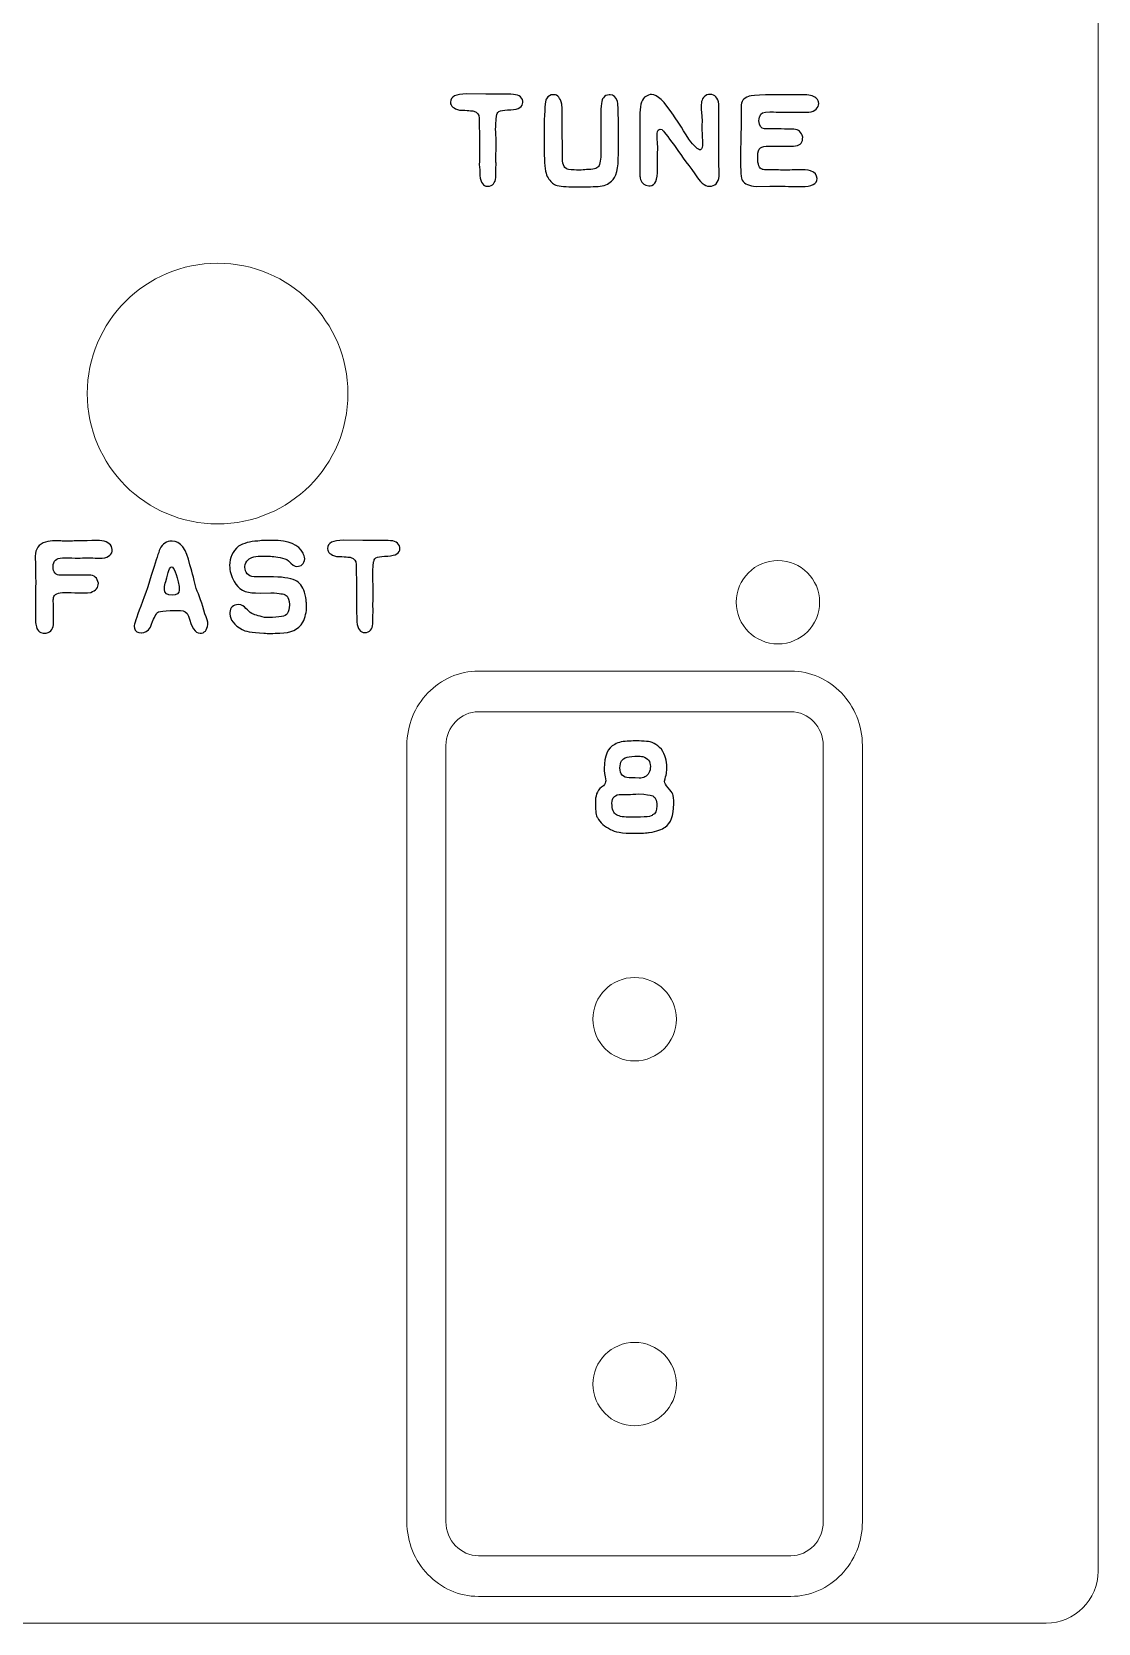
# Model space of a CAD drawing. Header units: centimetres. Extents: x -13.1 to 12.9, y -13 to 13.
# Drawn here: x 8.86 to 12.95, y -13.02 to -6.92 of the extents above; entities that cross this region are included whole.
import ezdxf

# ---------------------------------------------------------------- set-up
doc = ezdxf.new("R2010")
doc.units = ezdxf.units.CM
doc.header["$MEASUREMENT"] = 0
doc.layers.add('Layer 1', color=7, linetype='Continuous')

msp = doc.modelspace()

# ---------------------------------------------------------------- linework, layer by layer
at = {"layer": 'Layer 1', "color": 250, "lineweight": 9}
msp.add_open_spline([(-12.85, 12.98), (-12.85, 12.98), (12.75, 12.98), (12.75, 12.98), (12.75, 12.98), (12.86, 12.98), (12.95, 12.88999), (12.95, 12.78), (12.95, 12.78), (12.95, 12.78), (12.95, -12.82), (12.95, -12.82), (12.95, -12.82), (12.95, -12.93001), (12.86, -13.02), (12.75, -13.02), (12.75, -13.02), (12.75, -13.02), (-12.85, -13.02), (-12.85, -13.02), (-12.85, -13.02), (-12.96, -13.02), (-13.05, -12.93001), (-13.05, -12.82), (-13.05, -12.82), (-13.05, -12.82), (-13.05, 12.78), (-13.05, 12.78), (-13.05, 12.78), (-13.05, 12.88999), (-12.96, 12.98), (-12.85, 12.98)], degree=3, knots=[0, 0, 0, 0, 0.1111111, 0.1111111, 0.1111111, 0.1111111, 0.2222222, 0.2222222, 0.2222222, 0.2222222, 0.3333333, 0.3333333, 0.3333333, 0.3333333, 0.4444444, 0.4444444, 0.4444444, 0.4444444, 0.5555556, 0.5555556, 0.5555556, 0.5555556, 0.6666667, 0.6666667, 0.6666667, 0.6666667, 0.7777778, 0.7777778, 0.7777778, 0.7777778, 1, 1, 1, 1], dxfattribs=at)
at = {"layer": 'Layer 1', "color": 177}
for points, knots in [([(10.52677, -7.15354), (10.52677, -7.15354), (10.60062, -7.15411), (10.60062, -7.15411), (10.60062, -7.15411), (10.63928, -7.15448), (10.66092, -7.15467), (10.66571, -7.15467), (10.66571, -7.15467), (10.66571, -7.15467), (10.69713, -7.15467), (10.69713, -7.15467), (10.69713, -7.15467), (10.72376, -7.15467), (10.7389, -7.16342), (10.74257, -7.18082), (10.74257, -7.18082), (10.74257, -7.18082), (10.74257, -7.18581), (10.74257, -7.18581), (10.74257, -7.18581), (10.74257, -7.20274), (10.72705, -7.21215), (10.69601, -7.21422), (10.69601, -7.21422), (10.66092, -7.21422), (10.64342, -7.22033), (10.64342, -7.23266), (10.64342, -7.23266), (10.64097, -7.23266), (10.63928, -7.25204), (10.63815, -7.29079), (10.63815, -7.29079), (10.6389, -7.2971), (10.63956, -7.31497), (10.64032, -7.3446), (10.64032, -7.3446), (10.63956, -7.37179), (10.63928, -7.39277), (10.63928, -7.40763), (10.63928, -7.40763), (10.63928, -7.41186), (10.63956, -7.41694), (10.64032, -7.42287), (10.64032, -7.42287), (10.63956, -7.42851), (10.63928, -7.43604), (10.63928, -7.44545), (10.63928, -7.44545), (10.63928, -7.44545), (10.63928, -7.46661), (10.63928, -7.46661), (10.63928, -7.46661), (10.63928, -7.48853), (10.63119, -7.50208), (10.61501, -7.50744), (10.61501, -7.50744), (10.61501, -7.50744), (10.60701, -7.50744), (10.60701, -7.50744), (10.60701, -7.50744), (10.59046, -7.50744), (10.58067, -7.4938), (10.57748, -7.46661), (10.57748, -7.46661), (10.57748, -7.45175), (10.57682, -7.43783), (10.57559, -7.42475), (10.57559, -7.42475), (10.57616, -7.40744), (10.57644, -7.39258), (10.57644, -7.38007), (10.57644, -7.38007), (10.57644, -7.38007), (10.57644, -7.34761), (10.57644, -7.34761), (10.57644, -7.34761), (10.57644, -7.33454), (10.57578, -7.30067), (10.57447, -7.24592), (10.57447, -7.24592), (10.57447, -7.23266), (10.56769, -7.22372), (10.55405, -7.21911), (10.55405, -7.21911), (10.54803, -7.21808), (10.52988, -7.21676), (10.49949, -7.21535), (10.49949, -7.21535), (10.47654, -7.20923), (10.46506, -7.19973), (10.46506, -7.18694), (10.46506, -7.18694), (10.46506, -7.18694), (10.46506, -7.18468), (10.46506, -7.18468), (10.46506, -7.18468), (10.46506, -7.16398), (10.48566, -7.15354), (10.52677, -7.15354)], [0, 0, 0, 0, 0.0384615, 0.0384615, 0.0384615, 0.0384615, 0.0769231, 0.0769231, 0.0769231, 0.0769231, 0.1153846, 0.1153846, 0.1153846, 0.1153846, 0.1538462, 0.1538462, 0.1538462, 0.1538462, 0.1923077, 0.1923077, 0.1923077, 0.1923077, 0.2307692, 0.2307692, 0.2307692, 0.2307692, 0.2692308, 0.2692308, 0.2692308, 0.2692308, 0.3076923, 0.3076923, 0.3076923, 0.3076923, 0.3461538, 0.3461538, 0.3461538, 0.3461538, 0.3846154, 0.3846154, 0.3846154, 0.3846154, 0.4230769, 0.4230769, 0.4230769, 0.4230769, 0.4615385, 0.4615385, 0.4615385, 0.4615385, 0.5, 0.5, 0.5, 0.5, 0.5384615, 0.5384615, 0.5384615, 0.5384615, 0.5769231, 0.5769231, 0.5769231, 0.5769231, 0.6153846, 0.6153846, 0.6153846, 0.6153846, 0.6538462, 0.6538462, 0.6538462, 0.6538462, 0.6923077, 0.6923077, 0.6923077, 0.6923077, 0.7307692, 0.7307692, 0.7307692, 0.7307692, 0.7692308, 0.7692308, 0.7692308, 0.7692308, 0.8076923, 0.8076923, 0.8076923, 0.8076923, 0.8461538, 0.8461538, 0.8461538, 0.8461538, 0.8846154, 0.8846154, 0.8846154, 0.8846154, 0.9230769, 0.9230769, 0.9230769, 0.9230769, 1, 1, 1, 1]), ([(10.86026, -7.15636), (10.86026, -7.15636), (10.86327, -7.15636), (10.86327, -7.15636), (10.86327, -7.15636), (10.87615, -7.15636), (10.88566, -7.16831), (10.89196, -7.19239), (10.89196, -7.19239), (10.89262, -7.19587), (10.89299, -7.19983), (10.89299, -7.20425), (10.89299, -7.20425), (10.89299, -7.20425), (10.89384, -7.2272), (10.89384, -7.2272), (10.89384, -7.2272), (10.89384, -7.2272), (10.89299, -7.25664), (10.89299, -7.25664), (10.89299, -7.25664), (10.89299, -7.25664), (10.89412, -7.40104), (10.89412, -7.40104), (10.89412, -7.40104), (10.89544, -7.42786), (10.90334, -7.44187), (10.91783, -7.44291), (10.91783, -7.44291), (10.9325, -7.4446), (10.94614, -7.44545), (10.95865, -7.44545), (10.95865, -7.44545), (10.96891, -7.44545), (10.9785, -7.44488), (10.98725, -7.44375), (10.98725, -7.44375), (11.01209, -7.44375), (11.02742, -7.4398), (11.03316, -7.43181), (11.03316, -7.43181), (11.03899, -7.42381), (11.04181, -7.405), (11.04181, -7.37546), (11.04181, -7.37546), (11.04181, -7.36624), (11.04163, -7.35598), (11.04134, -7.3446), (11.04134, -7.3446), (11.042, -7.32456), (11.04238, -7.29211), (11.04238, -7.24724), (11.04238, -7.24724), (11.04238, -7.24432), (11.042, -7.23698), (11.04134, -7.22523), (11.04134, -7.22523), (11.04332, -7.18722), (11.04699, -7.16822), (11.05235, -7.16822), (11.05235, -7.16822), (11.05724, -7.16079), (11.06458, -7.15712), (11.07408, -7.15712), (11.07408, -7.15712), (11.07408, -7.15712), (11.07822, -7.15712), (11.07822, -7.15712), (11.07822, -7.15712), (11.09054, -7.15712), (11.09967, -7.16558), (11.1055, -7.18252), (11.1055, -7.18252), (11.10682, -7.18873), (11.10748, -7.19268), (11.10748, -7.19437), (11.10748, -7.19437), (11.10832, -7.21525), (11.10879, -7.22795), (11.10879, -7.23237), (11.10879, -7.23237), (11.10917, -7.25815), (11.10936, -7.27283), (11.10936, -7.27649), (11.10936, -7.27649), (11.10936, -7.27885), (11.10955, -7.29766), (11.10992, -7.33275), (11.10992, -7.33275), (11.10955, -7.35326), (11.10936, -7.37), (11.10936, -7.38289), (11.10936, -7.38289), (11.10936, -7.43961), (11.10061, -7.47451), (11.08321, -7.48759), (11.08321, -7.48759), (11.07051, -7.50048), (11.0532, -7.50735), (11.03137, -7.50838), (11.03137, -7.50838), (11.00955, -7.50942), (10.97634, -7.50989), (10.93184, -7.50989), (10.93184, -7.50989), (10.89751, -7.5097), (10.87502, -7.50669), (10.86449, -7.50085), (10.86449, -7.50085), (10.85395, -7.49493), (10.84464, -7.48477), (10.83655, -7.47019), (10.83655, -7.47019), (10.82884, -7.45664), (10.82498, -7.42936), (10.82498, -7.38835), (10.82498, -7.38835), (10.82498, -7.38835), (10.82498, -7.37988), (10.82498, -7.37988), (10.82498, -7.37988), (10.82423, -7.37988), (10.82385, -7.37179), (10.82385, -7.35561), (10.82385, -7.35561), (10.82385, -7.35561), (10.82385, -7.3446), (10.82385, -7.3446), (10.82385, -7.3446), (10.82385, -7.33924), (10.82394, -7.32551), (10.82413, -7.30349), (10.82413, -7.30349), (10.82413, -7.30349), (10.82498, -7.25335), (10.82498, -7.25335), (10.82498, -7.25335), (10.82695, -7.19917), (10.82968, -7.17207), (10.83297, -7.17207), (10.83297, -7.17207), (10.839, -7.16154), (10.84812, -7.15636), (10.86026, -7.15636)], [0, 0, 0, 0, 0.027027, 0.027027, 0.027027, 0.027027, 0.0540541, 0.0540541, 0.0540541, 0.0540541, 0.0810811, 0.0810811, 0.0810811, 0.0810811, 0.1081081, 0.1081081, 0.1081081, 0.1081081, 0.1351351, 0.1351351, 0.1351351, 0.1351351, 0.1621622, 0.1621622, 0.1621622, 0.1621622, 0.1891892, 0.1891892, 0.1891892, 0.1891892, 0.2162162, 0.2162162, 0.2162162, 0.2162162, 0.2432432, 0.2432432, 0.2432432, 0.2432432, 0.2702703, 0.2702703, 0.2702703, 0.2702703, 0.2972973, 0.2972973, 0.2972973, 0.2972973, 0.3243243, 0.3243243, 0.3243243, 0.3243243, 0.3513514, 0.3513514, 0.3513514, 0.3513514, 0.3783784, 0.3783784, 0.3783784, 0.3783784, 0.4054054, 0.4054054, 0.4054054, 0.4054054, 0.4324324, 0.4324324, 0.4324324, 0.4324324, 0.4594595, 0.4594595, 0.4594595, 0.4594595, 0.4864865, 0.4864865, 0.4864865, 0.4864865, 0.5135135, 0.5135135, 0.5135135, 0.5135135, 0.5405405, 0.5405405, 0.5405405, 0.5405405, 0.5675676, 0.5675676, 0.5675676, 0.5675676, 0.5945946, 0.5945946, 0.5945946, 0.5945946, 0.6216216, 0.6216216, 0.6216216, 0.6216216, 0.6486486, 0.6486486, 0.6486486, 0.6486486, 0.6756757, 0.6756757, 0.6756757, 0.6756757, 0.7027027, 0.7027027, 0.7027027, 0.7027027, 0.7297297, 0.7297297, 0.7297297, 0.7297297, 0.7567568, 0.7567568, 0.7567568, 0.7567568, 0.7837838, 0.7837838, 0.7837838, 0.7837838, 0.8108108, 0.8108108, 0.8108108, 0.8108108, 0.8378378, 0.8378378, 0.8378378, 0.8378378, 0.8648649, 0.8648649, 0.8648649, 0.8648649, 0.8918919, 0.8918919, 0.8918919, 0.8918919, 0.9189189, 0.9189189, 0.9189189, 0.9189189, 0.9459459, 0.9459459, 0.9459459, 0.9459459, 1, 1, 1, 1]), ([(11.23664, -7.15552), (11.25799, -7.15552), (11.28584, -7.18205), (11.32017, -7.2351), (11.32017, -7.2351), (11.33137, -7.24987), (11.35093, -7.28045), (11.37887, -7.32692), (11.37887, -7.32692), (11.40107, -7.35448), (11.41603, -7.36831), (11.42356, -7.36831), (11.42356, -7.36831), (11.42356, -7.36831), (11.42459, -7.36831), (11.42459, -7.36831), (11.42459, -7.36831), (11.42939, -7.36332), (11.43184, -7.35523), (11.43184, -7.34404), (11.43184, -7.34404), (11.43184, -7.33519), (11.43099, -7.31431), (11.4293, -7.28148), (11.4293, -7.28148), (11.42986, -7.27094), (11.43014, -7.26323), (11.43014, -7.25834), (11.43014, -7.25834), (11.42817, -7.23002), (11.42713, -7.21281), (11.42713, -7.20679), (11.42713, -7.20679), (11.42713, -7.20679), (11.42713, -7.19465), (11.42713, -7.19465), (11.42713, -7.19465), (11.42713, -7.17697), (11.43419, -7.16455), (11.4483, -7.1574), (11.4483, -7.1574), (11.4531, -7.15618), (11.45714, -7.15552), (11.46043, -7.15552), (11.46043, -7.15552), (11.48009, -7.15552), (11.49138, -7.16794), (11.49439, -7.19268), (11.49439, -7.19268), (11.49439, -7.19268), (11.49439, -7.2241), (11.49439, -7.2241), (11.49439, -7.2241), (11.49439, -7.24235), (11.49458, -7.26389), (11.49496, -7.28891), (11.49496, -7.28891), (11.49458, -7.30857), (11.49439, -7.32692), (11.49439, -7.34404), (11.49439, -7.34404), (11.49439, -7.34404), (11.49439, -7.39333), (11.49439, -7.39333), (11.49439, -7.39333), (11.49439, -7.4049), (11.49505, -7.43021), (11.49627, -7.46915), (11.49627, -7.46915), (11.49242, -7.49465), (11.47981, -7.50744), (11.45855, -7.50744), (11.45855, -7.50744), (11.44021, -7.50744), (11.42158, -7.49164), (11.40286, -7.46003), (11.40286, -7.46003), (11.36947, -7.41572), (11.34322, -7.3795), (11.32431, -7.35119), (11.32431, -7.35119), (11.29675, -7.31403), (11.28094, -7.2938), (11.2769, -7.29051), (11.2769, -7.29051), (11.2769, -7.29051), (11.26975, -7.28863), (11.26975, -7.28863), (11.26975, -7.28863), (11.26335, -7.28863), (11.25931, -7.29427), (11.25761, -7.30566), (11.25761, -7.30566), (11.25761, -7.30566), (11.25761, -7.30763), (11.25761, -7.30763), (11.25761, -7.30763), (11.25761, -7.31666), (11.25865, -7.33623), (11.26062, -7.36633), (11.26062, -7.36633), (11.2594, -7.3843), (11.25874, -7.39568), (11.25874, -7.40048), (11.25874, -7.40048), (11.2595, -7.42127), (11.25978, -7.43472), (11.25978, -7.44074), (11.25978, -7.44074), (11.25978, -7.48392), (11.25009, -7.50546), (11.23062, -7.50546), (11.23062, -7.50546), (11.23062, -7.50546), (11.22535, -7.50546), (11.22535, -7.50546), (11.22535, -7.50546), (11.21048, -7.50546), (11.19995, -7.49747), (11.19365, -7.48129), (11.19365, -7.48129), (11.19242, -7.47593), (11.19176, -7.47019), (11.19176, -7.46417), (11.19176, -7.46417), (11.19176, -7.46417), (11.19176, -7.46304), (11.19176, -7.46304), (11.19176, -7.46304), (11.19176, -7.44601), (11.19186, -7.42833), (11.19205, -7.41017), (11.19205, -7.41017), (11.19205, -7.39615), (11.19167, -7.37978), (11.19092, -7.36078), (11.19092, -7.36078), (11.19092, -7.36078), (11.19176, -7.31619), (11.19176, -7.31619), (11.19176, -7.31619), (11.19139, -7.2717), (11.1912, -7.24639), (11.1912, -7.24009), (11.1912, -7.24009), (11.1912, -7.2019), (11.19722, -7.17734), (11.20936, -7.16652), (11.20936, -7.16652), (11.22008, -7.15919), (11.22911, -7.15552), (11.23664, -7.15552)], [0, 0, 0, 0, 0.025641, 0.025641, 0.025641, 0.025641, 0.0512821, 0.0512821, 0.0512821, 0.0512821, 0.0769231, 0.0769231, 0.0769231, 0.0769231, 0.1025641, 0.1025641, 0.1025641, 0.1025641, 0.1282051, 0.1282051, 0.1282051, 0.1282051, 0.1538462, 0.1538462, 0.1538462, 0.1538462, 0.1794872, 0.1794872, 0.1794872, 0.1794872, 0.2051282, 0.2051282, 0.2051282, 0.2051282, 0.2307692, 0.2307692, 0.2307692, 0.2307692, 0.2564103, 0.2564103, 0.2564103, 0.2564103, 0.2820513, 0.2820513, 0.2820513, 0.2820513, 0.3076923, 0.3076923, 0.3076923, 0.3076923, 0.3333333, 0.3333333, 0.3333333, 0.3333333, 0.3589744, 0.3589744, 0.3589744, 0.3589744, 0.3846154, 0.3846154, 0.3846154, 0.3846154, 0.4102564, 0.4102564, 0.4102564, 0.4102564, 0.4358974, 0.4358974, 0.4358974, 0.4358974, 0.4615385, 0.4615385, 0.4615385, 0.4615385, 0.4871795, 0.4871795, 0.4871795, 0.4871795, 0.5128205, 0.5128205, 0.5128205, 0.5128205, 0.5384615, 0.5384615, 0.5384615, 0.5384615, 0.5641026, 0.5641026, 0.5641026, 0.5641026, 0.5897436, 0.5897436, 0.5897436, 0.5897436, 0.6153846, 0.6153846, 0.6153846, 0.6153846, 0.6410256, 0.6410256, 0.6410256, 0.6410256, 0.6666667, 0.6666667, 0.6666667, 0.6666667, 0.6923077, 0.6923077, 0.6923077, 0.6923077, 0.7179487, 0.7179487, 0.7179487, 0.7179487, 0.7435897, 0.7435897, 0.7435897, 0.7435897, 0.7692308, 0.7692308, 0.7692308, 0.7692308, 0.7948718, 0.7948718, 0.7948718, 0.7948718, 0.8205128, 0.8205128, 0.8205128, 0.8205128, 0.8461538, 0.8461538, 0.8461538, 0.8461538, 0.8717949, 0.8717949, 0.8717949, 0.8717949, 0.8974359, 0.8974359, 0.8974359, 0.8974359, 0.9230769, 0.9230769, 0.9230769, 0.9230769, 0.9487179, 0.9487179, 0.9487179, 0.9487179, 1, 1, 1, 1]), ([(11.82317, -7.15665), (11.8465, -7.15693), (11.8624, -7.16201), (11.87077, -7.17179), (11.87077, -7.17179), (11.87435, -7.17603), (11.87661, -7.18195), (11.87774, -7.18967), (11.87774, -7.18967), (11.87755, -7.20801), (11.86504, -7.21939), (11.8402, -7.22381), (11.8402, -7.22381), (11.8402, -7.22381), (11.75206, -7.22381), (11.75206, -7.22381), (11.75206, -7.22381), (11.74152, -7.22363), (11.72252, -7.22306), (11.69495, -7.22221), (11.69495, -7.22221), (11.69495, -7.22221), (11.69035, -7.22221), (11.69035, -7.22221), (11.69035, -7.22221), (11.66589, -7.22221), (11.65328, -7.2272), (11.65253, -7.23736), (11.65253, -7.23736), (11.65093, -7.23868), (11.64952, -7.24517), (11.64839, -7.25693), (11.64839, -7.25693), (11.64971, -7.27546), (11.65695, -7.28562), (11.67021, -7.28722), (11.67021, -7.28722), (11.71772, -7.28759), (11.7546, -7.28825), (11.78065, -7.28919), (11.78065, -7.28919), (11.78065, -7.28919), (11.78291, -7.28919), (11.78291, -7.28919), (11.78291, -7.28919), (11.80069, -7.28919), (11.81179, -7.29917), (11.81621, -7.3192), (11.81621, -7.3192), (11.81621, -7.3192), (11.81593, -7.32635), (11.81593, -7.32635), (11.81593, -7.32635), (11.81574, -7.34291), (11.80398, -7.35222), (11.78065, -7.3542), (11.78065, -7.3542), (11.76984, -7.35401), (11.75977, -7.35392), (11.75036, -7.35392), (11.75036, -7.35392), (11.74105, -7.35392), (11.72844, -7.35401), (11.71264, -7.3542), (11.71264, -7.3542), (11.71264, -7.3542), (11.70737, -7.3542), (11.70737, -7.3542), (11.70737, -7.3542), (11.70079, -7.35382), (11.69467, -7.35363), (11.68922, -7.35363), (11.68922, -7.35363), (11.67097, -7.35363), (11.6593, -7.3558), (11.65422, -7.36003), (11.65422, -7.36003), (11.64735, -7.36586), (11.64387, -7.3763), (11.64369, -7.39145), (11.64369, -7.39145), (11.64369, -7.39145), (11.64369, -7.39418), (11.64369, -7.39418), (11.64369, -7.39418), (11.64369, -7.42579), (11.64961, -7.44168), (11.66137, -7.44187), (11.66137, -7.44187), (11.66137, -7.44309), (11.66607, -7.44422), (11.67539, -7.44516), (11.67539, -7.44516), (11.70502, -7.44516), (11.72844, -7.44526), (11.74566, -7.44545), (11.74566, -7.44545), (11.74566, -7.44545), (11.76748, -7.44573), (11.76748, -7.44573), (11.76748, -7.44573), (11.77962, -7.44479), (11.79091, -7.44432), (11.80135, -7.44432), (11.80135, -7.44432), (11.81885, -7.44432), (11.83399, -7.44554), (11.84688, -7.44789), (11.84688, -7.44789), (11.86315, -7.45401), (11.87134, -7.46407), (11.87134, -7.47818), (11.87134, -7.47818), (11.87134, -7.47818), (11.87134, -7.47847), (11.87134, -7.47847), (11.87134, -7.47847), (11.87115, -7.4985), (11.8514, -7.50857), (11.81207, -7.50857), (11.81207, -7.50857), (11.81207, -7.50857), (11.80991, -7.50857), (11.80991, -7.50857), (11.80991, -7.50857), (11.80991, -7.50857), (11.76193, -7.508), (11.76193, -7.508), (11.76193, -7.508), (11.72779, -7.50782), (11.7038, -7.50772), (11.69006, -7.50772), (11.69006, -7.50772), (11.69006, -7.50772), (11.63738, -7.50829), (11.63738, -7.50829), (11.63738, -7.50829), (11.61151, -7.50678), (11.59392, -7.49888), (11.5847, -7.48458), (11.5847, -7.48458), (11.58019, -7.47941), (11.57784, -7.44977), (11.57784, -7.39549), (11.57784, -7.39549), (11.57784, -7.39549), (11.57784, -7.3732), (11.57784, -7.3732), (11.57784, -7.3732), (11.57784, -7.36718), (11.57849, -7.33764), (11.57981, -7.28477), (11.57981, -7.28477), (11.57981, -7.28477), (11.57981, -7.2018), (11.57981, -7.2018), (11.57981, -7.2018), (11.58, -7.18252), (11.58941, -7.16953), (11.60813, -7.16295), (11.60813, -7.16295), (11.60831, -7.15872), (11.6641, -7.15665), (11.77548, -7.15665), (11.77548, -7.15665), (11.77548, -7.15665), (11.82317, -7.15665), (11.82317, -7.15665)], [0, 0, 0, 0, 0.0232558, 0.0232558, 0.0232558, 0.0232558, 0.0465116, 0.0465116, 0.0465116, 0.0465116, 0.0697674, 0.0697674, 0.0697674, 0.0697674, 0.0930233, 0.0930233, 0.0930233, 0.0930233, 0.1162791, 0.1162791, 0.1162791, 0.1162791, 0.1395349, 0.1395349, 0.1395349, 0.1395349, 0.1627907, 0.1627907, 0.1627907, 0.1627907, 0.1860465, 0.1860465, 0.1860465, 0.1860465, 0.2093023, 0.2093023, 0.2093023, 0.2093023, 0.2325581, 0.2325581, 0.2325581, 0.2325581, 0.255814, 0.255814, 0.255814, 0.255814, 0.2790698, 0.2790698, 0.2790698, 0.2790698, 0.3023256, 0.3023256, 0.3023256, 0.3023256, 0.3255814, 0.3255814, 0.3255814, 0.3255814, 0.3488372, 0.3488372, 0.3488372, 0.3488372, 0.372093, 0.372093, 0.372093, 0.372093, 0.3953488, 0.3953488, 0.3953488, 0.3953488, 0.4186047, 0.4186047, 0.4186047, 0.4186047, 0.4418605, 0.4418605, 0.4418605, 0.4418605, 0.4651163, 0.4651163, 0.4651163, 0.4651163, 0.4883721, 0.4883721, 0.4883721, 0.4883721, 0.5116279, 0.5116279, 0.5116279, 0.5116279, 0.5348837, 0.5348837, 0.5348837, 0.5348837, 0.5581395, 0.5581395, 0.5581395, 0.5581395, 0.5813953, 0.5813953, 0.5813953, 0.5813953, 0.6046512, 0.6046512, 0.6046512, 0.6046512, 0.627907, 0.627907, 0.627907, 0.627907, 0.6511628, 0.6511628, 0.6511628, 0.6511628, 0.6744186, 0.6744186, 0.6744186, 0.6744186, 0.6976744, 0.6976744, 0.6976744, 0.6976744, 0.7209302, 0.7209302, 0.7209302, 0.7209302, 0.744186, 0.744186, 0.744186, 0.744186, 0.7674419, 0.7674419, 0.7674419, 0.7674419, 0.7906977, 0.7906977, 0.7906977, 0.7906977, 0.8139535, 0.8139535, 0.8139535, 0.8139535, 0.8372093, 0.8372093, 0.8372093, 0.8372093, 0.8604651, 0.8604651, 0.8604651, 0.8604651, 0.8837209, 0.8837209, 0.8837209, 0.8837209, 0.9069767, 0.9069767, 0.9069767, 0.9069767, 0.9302326, 0.9302326, 0.9302326, 0.9302326, 0.9534884, 0.9534884, 0.9534884, 0.9534884, 1, 1, 1, 1]), ([(9.10829, -8.86632), (9.13623, -8.86632), (9.15495, -8.87394), (9.16445, -8.88918), (9.16445, -8.88918), (9.16445, -8.88918), (9.16756, -8.90131), (9.16756, -8.90131), (9.16756, -8.90131), (9.16756, -8.91966), (9.15477, -8.93066), (9.12918, -8.93414), (9.12918, -8.93414), (9.12391, -8.93414), (9.10415, -8.93386), (9.07001, -8.9333), (9.07001, -8.9333), (9.05947, -8.9333), (9.04743, -8.93358), (9.03388, -8.93414), (9.03388, -8.93414), (9.02288, -8.93358), (9.00538, -8.9333), (8.98149, -8.9333), (8.98149, -8.9333), (8.98149, -8.9333), (8.97575, -8.9333), (8.97575, -8.9333), (8.97575, -8.9333), (8.95223, -8.9333), (8.94047, -8.94458), (8.94047, -8.96716), (8.94047, -8.96716), (8.94047, -8.98908), (8.95016, -8.99999), (8.96963, -8.99999), (8.96963, -8.99999), (9.01573, -8.99943), (9.05185, -8.99915), (9.078, -8.99915), (9.078, -8.99915), (9.09832, -8.99915), (9.11046, -9.00978), (9.11431, -9.03085), (9.11431, -9.03085), (9.11431, -9.04665), (9.10463, -9.05832), (9.08515, -9.06584), (9.08515, -9.06584), (9.08515, -9.06584), (9.07217, -9.06782), (9.07217, -9.06782), (9.07217, -9.06782), (9.05637, -9.06782), (9.02419, -9.06716), (8.97575, -9.06584), (8.97575, -9.06584), (8.95289, -9.06829), (8.9415, -9.07657), (8.9415, -9.09068), (8.9415, -9.09068), (8.94075, -9.09341), (8.94047, -9.09585), (8.94047, -9.09783), (8.94047, -9.09783), (8.94169, -9.11749), (8.94235, -9.13113), (8.94235, -9.13865), (8.94235, -9.13865), (8.94235, -9.13865), (8.94235, -9.1824), (8.94235, -9.1824), (8.94235, -9.1824), (8.94235, -9.20356), (8.93294, -9.21692), (8.91422, -9.22238), (8.91422, -9.22238), (8.91422, -9.22238), (8.91121, -9.22238), (8.91121, -9.22238), (8.91121, -9.22238), (8.89729, -9.22238), (8.88807, -9.21937), (8.88384, -9.21335), (8.88384, -9.21335), (8.87951, -9.20723), (8.8765, -9.20046), (8.875, -9.19293), (8.875, -9.19293), (8.8734, -9.18541), (8.87264, -9.17694), (8.87264, -9.16753), (8.87264, -9.16753), (8.87264, -9.16518), (8.87274, -9.15211), (8.87293, -9.1284), (8.87293, -9.1284), (8.87311, -9.10601), (8.87321, -9.09218), (8.87321, -9.08682), (8.87321, -9.08682), (8.8734, -9.04712), (8.87349, -9.02549), (8.87349, -9.02201), (8.87349, -9.02201), (8.87255, -8.98936), (8.87208, -8.95775), (8.87208, -8.92728), (8.87208, -8.92728), (8.87208, -8.89858), (8.88516, -8.88033), (8.91121, -8.87243), (8.91121, -8.87243), (8.9226, -8.87036), (8.93501, -8.86867), (8.94847, -8.86745), (8.94847, -8.86745), (8.95966, -8.8682), (8.96832, -8.86857), (8.97462, -8.86857), (8.97462, -8.86857), (8.97462, -8.86857), (9.00877, -8.86857), (9.00877, -8.86857), (9.00877, -8.86857), (9.02071, -8.86857), (9.05392, -8.86782), (9.10829, -8.86632)], [0, 0, 0, 0, 0.030303, 0.030303, 0.030303, 0.030303, 0.0606061, 0.0606061, 0.0606061, 0.0606061, 0.0909091, 0.0909091, 0.0909091, 0.0909091, 0.1212121, 0.1212121, 0.1212121, 0.1212121, 0.1515152, 0.1515152, 0.1515152, 0.1515152, 0.1818182, 0.1818182, 0.1818182, 0.1818182, 0.2121212, 0.2121212, 0.2121212, 0.2121212, 0.2424242, 0.2424242, 0.2424242, 0.2424242, 0.2727273, 0.2727273, 0.2727273, 0.2727273, 0.3030303, 0.3030303, 0.3030303, 0.3030303, 0.3333333, 0.3333333, 0.3333333, 0.3333333, 0.3636364, 0.3636364, 0.3636364, 0.3636364, 0.3939394, 0.3939394, 0.3939394, 0.3939394, 0.4242424, 0.4242424, 0.4242424, 0.4242424, 0.4545455, 0.4545455, 0.4545455, 0.4545455, 0.4848485, 0.4848485, 0.4848485, 0.4848485, 0.5151515, 0.5151515, 0.5151515, 0.5151515, 0.5454545, 0.5454545, 0.5454545, 0.5454545, 0.5757576, 0.5757576, 0.5757576, 0.5757576, 0.6060606, 0.6060606, 0.6060606, 0.6060606, 0.6363636, 0.6363636, 0.6363636, 0.6363636, 0.6666667, 0.6666667, 0.6666667, 0.6666667, 0.6969697, 0.6969697, 0.6969697, 0.6969697, 0.7272727, 0.7272727, 0.7272727, 0.7272727, 0.7575758, 0.7575758, 0.7575758, 0.7575758, 0.7878788, 0.7878788, 0.7878788, 0.7878788, 0.8181818, 0.8181818, 0.8181818, 0.8181818, 0.8484848, 0.8484848, 0.8484848, 0.8484848, 0.8787879, 0.8787879, 0.8787879, 0.8787879, 0.9090909, 0.9090909, 0.9090909, 0.9090909, 0.9393939, 0.9393939, 0.9393939, 0.9393939, 1, 1, 1, 1]), ([(9.3954, -8.86857), (9.3954, -8.86857), (9.39653, -8.86857), (9.39653, -8.86857), (9.39653, -8.86857), (9.42945, -8.86857), (9.45231, -8.89915), (9.46511, -8.96029), (9.46511, -8.96029), (9.47103, -8.97666), (9.47903, -9.00686), (9.4891, -9.05098), (9.4891, -9.05098), (9.50048, -9.07638), (9.51186, -9.10855), (9.52306, -9.14769), (9.52306, -9.14769), (9.53039, -9.16443), (9.53406, -9.17807), (9.53406, -9.18851), (9.53406, -9.18851), (9.53133, -9.21109), (9.52136, -9.22238), (9.50424, -9.22238), (9.50424, -9.22238), (9.48571, -9.22238), (9.47103, -9.20046), (9.46022, -9.15653), (9.46022, -9.15653), (9.45372, -9.14204), (9.44319, -9.1348), (9.42851, -9.1348), (9.42851, -9.1348), (9.36934, -9.1348), (9.33971, -9.13809), (9.33971, -9.14467), (9.33971, -9.14467), (9.33463, -9.14872), (9.32598, -9.16697), (9.31384, -9.19952), (9.31384, -9.19952), (9.3034, -9.21401), (9.29211, -9.22134), (9.27997, -9.22134), (9.27997, -9.22134), (9.27997, -9.22134), (9.278, -9.22134), (9.278, -9.22134), (9.278, -9.22134), (9.26445, -9.22134), (9.2558, -9.21504), (9.25213, -9.20253), (9.25213, -9.20253), (9.25213, -9.20253), (9.251, -9.19651), (9.251, -9.19651), (9.251, -9.19651), (9.251, -9.18879), (9.25965, -9.16283), (9.27687, -9.11881), (9.27687, -9.11881), (9.2955, -9.07045), (9.31074, -9.02464), (9.32268, -8.98127), (9.32268, -8.98127), (9.33623, -8.94082), (9.34526, -8.91354), (9.34968, -8.89943), (9.34968, -8.89943), (9.36088, -8.87883), (9.37612, -8.86857), (9.3954, -8.86857)], [0, 0, 0, 0, 0.0526316, 0.0526316, 0.0526316, 0.0526316, 0.1052632, 0.1052632, 0.1052632, 0.1052632, 0.1578947, 0.1578947, 0.1578947, 0.1578947, 0.2105263, 0.2105263, 0.2105263, 0.2105263, 0.2631579, 0.2631579, 0.2631579, 0.2631579, 0.3157895, 0.3157895, 0.3157895, 0.3157895, 0.3684211, 0.3684211, 0.3684211, 0.3684211, 0.4210526, 0.4210526, 0.4210526, 0.4210526, 0.4736842, 0.4736842, 0.4736842, 0.4736842, 0.5263158, 0.5263158, 0.5263158, 0.5263158, 0.5789474, 0.5789474, 0.5789474, 0.5789474, 0.6315789, 0.6315789, 0.6315789, 0.6315789, 0.6842105, 0.6842105, 0.6842105, 0.6842105, 0.7368421, 0.7368421, 0.7368421, 0.7368421, 0.7894737, 0.7894737, 0.7894737, 0.7894737, 0.8421053, 0.8421053, 0.8421053, 0.8421053, 0.8947368, 0.8947368, 0.8947368, 0.8947368, 1, 1, 1, 1]), ([(9.75503, -8.86632), (9.75503, -8.86632), (9.78203, -8.86632), (9.78203, -8.86632), (9.78203, -8.86632), (9.84337, -8.86632), (9.88259, -8.88269), (9.89971, -8.91542), (9.89971, -8.91542), (9.90244, -8.92107), (9.90451, -8.92803), (9.90583, -8.93631), (9.90583, -8.93631), (9.90301, -8.95616), (9.89304, -8.96613), (9.87573, -8.96613), (9.87573, -8.96613), (9.86745, -8.96613), (9.85654, -8.95888), (9.84299, -8.9443), (9.84299, -8.9443), (9.83556, -8.93791), (9.82493, -8.93386), (9.81101, -8.93217), (9.81101, -8.93217), (9.78749, -8.92812), (9.77018, -8.92615), (9.75917, -8.92615), (9.75917, -8.92615), (9.75917, -8.92615), (9.7492, -8.92615), (9.7492, -8.92615), (9.7492, -8.92615), (9.71693, -8.92615), (9.6969, -8.93113), (9.68918, -8.94101), (9.68918, -8.94101), (9.68053, -8.94797), (9.6762, -8.95644), (9.6762, -8.96641), (9.6762, -8.96641), (9.6762, -8.96914), (9.67658, -8.97205), (9.67733, -8.97516), (9.67733, -8.97516), (9.67912, -8.99576), (9.6937, -9.00601), (9.72088, -9.00601), (9.72088, -9.00601), (9.72088, -9.00601), (9.75419, -9.00601), (9.75419, -9.00601), (9.75419, -9.00601), (9.75955, -9.00592), (9.76463, -9.00583), (9.76961, -9.00583), (9.76961, -9.00583), (9.81627, -9.00583), (9.84967, -9.01043), (9.86971, -9.01984), (9.86971, -9.01984), (9.88551, -9.02737), (9.89736, -9.04223), (9.90527, -9.06453), (9.90527, -9.06453), (9.90893, -9.07995), (9.9111, -9.09228), (9.91185, -9.10168), (9.91185, -9.10168), (9.9126, -9.10761), (9.91298, -9.11335), (9.91298, -9.11909), (9.91298, -9.11909), (9.91298, -9.14035), (9.90809, -9.16086), (9.8983, -9.18052), (9.8983, -9.18052), (9.88203, -9.20789), (9.85249, -9.22163), (9.80988, -9.22163), (9.80988, -9.22163), (9.79925, -9.22247), (9.78702, -9.22294), (9.77319, -9.22294), (9.77319, -9.22294), (9.76566, -9.22294), (9.75767, -9.22275), (9.7492, -9.22238), (9.7492, -9.22238), (9.70198, -9.21909), (9.67432, -9.21448), (9.66632, -9.20864), (9.66632, -9.20864), (9.63453, -9.19115), (9.61863, -9.17111), (9.61863, -9.14853), (9.61863, -9.14853), (9.61863, -9.14853), (9.61863, -9.14279), (9.61863, -9.14279), (9.61863, -9.14279), (9.61863, -9.12417), (9.62992, -9.11391), (9.65249, -9.11184), (9.65249, -9.11184), (9.66407, -9.11373), (9.67338, -9.11871), (9.68034, -9.1269), (9.68034, -9.1269), (9.6873, -9.13508), (9.69464, -9.14148), (9.70226, -9.14609), (9.70226, -9.14609), (9.70988, -9.1507), (9.72643, -9.15587), (9.75202, -9.1618), (9.75202, -9.1618), (9.75748, -9.16198), (9.76275, -9.16208), (9.76773, -9.16208), (9.76773, -9.16208), (9.80922, -9.16208), (9.83283, -9.15728), (9.83857, -9.14769), (9.83857, -9.14769), (9.84421, -9.138), (9.84703, -9.12708), (9.84703, -9.11495), (9.84703, -9.11495), (9.84703, -9.11495), (9.84703, -9.11184), (9.84703, -9.11184), (9.84703, -9.11184), (9.84562, -9.09576), (9.8428, -9.08532), (9.83857, -9.08071), (9.83857, -9.08071), (9.83434, -9.07619), (9.82813, -9.07309), (9.82004, -9.07168), (9.82004, -9.07168), (9.81345, -9.07036), (9.80292, -9.06904), (9.78833, -9.06782), (9.78833, -9.06782), (9.78833, -9.06782), (9.77629, -9.06782), (9.77629, -9.06782), (9.77629, -9.06782), (9.77629, -9.06782), (9.73434, -9.06838), (9.73434, -9.06838), (9.73434, -9.06838), (9.73434, -9.06838), (9.71731, -9.06782), (9.71731, -9.06782), (9.71731, -9.06782), (9.67761, -9.06782), (9.65005, -9.05314), (9.63462, -9.02398), (9.63462, -9.02398), (9.62324, -9.00319), (9.6175, -8.98287), (9.6175, -8.96302), (9.6175, -8.96302), (9.6175, -8.96302), (9.6175, -8.96227), (9.6175, -8.96227), (9.6175, -8.96227), (9.6175, -8.9332), (9.62888, -8.90874), (9.65165, -8.88889), (9.65165, -8.88889), (9.67074, -8.87676), (9.69558, -8.86999), (9.72606, -8.86857), (9.72606, -8.86857), (9.73509, -8.86707), (9.74478, -8.86632), (9.75503, -8.86632)], [0, 0, 0, 0, 0.0217391, 0.0217391, 0.0217391, 0.0217391, 0.0434783, 0.0434783, 0.0434783, 0.0434783, 0.0652174, 0.0652174, 0.0652174, 0.0652174, 0.0869565, 0.0869565, 0.0869565, 0.0869565, 0.1086957, 0.1086957, 0.1086957, 0.1086957, 0.1304348, 0.1304348, 0.1304348, 0.1304348, 0.1521739, 0.1521739, 0.1521739, 0.1521739, 0.173913, 0.173913, 0.173913, 0.173913, 0.1956522, 0.1956522, 0.1956522, 0.1956522, 0.2173913, 0.2173913, 0.2173913, 0.2173913, 0.2391304, 0.2391304, 0.2391304, 0.2391304, 0.2608696, 0.2608696, 0.2608696, 0.2608696, 0.2826087, 0.2826087, 0.2826087, 0.2826087, 0.3043478, 0.3043478, 0.3043478, 0.3043478, 0.326087, 0.326087, 0.326087, 0.326087, 0.3478261, 0.3478261, 0.3478261, 0.3478261, 0.3695652, 0.3695652, 0.3695652, 0.3695652, 0.3913043, 0.3913043, 0.3913043, 0.3913043, 0.4130435, 0.4130435, 0.4130435, 0.4130435, 0.4347826, 0.4347826, 0.4347826, 0.4347826, 0.4565217, 0.4565217, 0.4565217, 0.4565217, 0.4782609, 0.4782609, 0.4782609, 0.4782609, 0.5, 0.5, 0.5, 0.5, 0.5217391, 0.5217391, 0.5217391, 0.5217391, 0.5434783, 0.5434783, 0.5434783, 0.5434783, 0.5652174, 0.5652174, 0.5652174, 0.5652174, 0.5869565, 0.5869565, 0.5869565, 0.5869565, 0.6086957, 0.6086957, 0.6086957, 0.6086957, 0.6304348, 0.6304348, 0.6304348, 0.6304348, 0.6521739, 0.6521739, 0.6521739, 0.6521739, 0.673913, 0.673913, 0.673913, 0.673913, 0.6956522, 0.6956522, 0.6956522, 0.6956522, 0.7173913, 0.7173913, 0.7173913, 0.7173913, 0.7391304, 0.7391304, 0.7391304, 0.7391304, 0.7608696, 0.7608696, 0.7608696, 0.7608696, 0.7826087, 0.7826087, 0.7826087, 0.7826087, 0.8043478, 0.8043478, 0.8043478, 0.8043478, 0.826087, 0.826087, 0.826087, 0.826087, 0.8478261, 0.8478261, 0.8478261, 0.8478261, 0.8695652, 0.8695652, 0.8695652, 0.8695652, 0.8913043, 0.8913043, 0.8913043, 0.8913043, 0.9130435, 0.9130435, 0.9130435, 0.9130435, 0.9347826, 0.9347826, 0.9347826, 0.9347826, 0.9565217, 0.9565217, 0.9565217, 0.9565217, 1, 1, 1, 1]), ([(10.05512, -8.86575), (10.05512, -8.86575), (10.12897, -8.86632), (10.12897, -8.86632), (10.12897, -8.86632), (10.16763, -8.86669), (10.18927, -8.86688), (10.19406, -8.86688), (10.19406, -8.86688), (10.19406, -8.86688), (10.22548, -8.86688), (10.22548, -8.86688), (10.22548, -8.86688), (10.25211, -8.86688), (10.26725, -8.87563), (10.27092, -8.89303), (10.27092, -8.89303), (10.27092, -8.89303), (10.27092, -8.89802), (10.27092, -8.89802), (10.27092, -8.89802), (10.27092, -8.91495), (10.2554, -8.92436), (10.22436, -8.92643), (10.22436, -8.92643), (10.18927, -8.92643), (10.17177, -8.93254), (10.17177, -8.94487), (10.17177, -8.94487), (10.16932, -8.94487), (10.16763, -8.96425), (10.1665, -9.003), (10.1665, -9.003), (10.16725, -9.00931), (10.16791, -9.02718), (10.16867, -9.05681), (10.16867, -9.05681), (10.16791, -9.084), (10.16763, -9.10498), (10.16763, -9.11984), (10.16763, -9.11984), (10.16763, -9.12407), (10.16791, -9.12915), (10.16867, -9.13508), (10.16867, -9.13508), (10.16791, -9.14072), (10.16763, -9.14825), (10.16763, -9.15766), (10.16763, -9.15766), (10.16763, -9.15766), (10.16763, -9.17882), (10.16763, -9.17882), (10.16763, -9.17882), (10.16763, -9.20074), (10.15954, -9.21429), (10.14336, -9.21965), (10.14336, -9.21965), (10.14336, -9.21965), (10.13536, -9.21965), (10.13536, -9.21965), (10.13536, -9.21965), (10.11881, -9.21965), (10.10902, -9.20601), (10.10583, -9.17882), (10.10583, -9.17882), (10.10583, -9.16396), (10.10517, -9.15004), (10.10394, -9.13696), (10.10394, -9.13696), (10.10451, -9.11965), (10.10479, -9.10479), (10.10479, -9.09228), (10.10479, -9.09228), (10.10479, -9.09228), (10.10479, -9.05982), (10.10479, -9.05982), (10.10479, -9.05982), (10.10479, -9.04675), (10.10413, -9.01288), (10.10282, -8.95813), (10.10282, -8.95813), (10.10282, -8.94487), (10.09604, -8.93593), (10.0824, -8.93132), (10.0824, -8.93132), (10.07638, -8.93029), (10.05823, -8.92897), (10.02784, -8.92756), (10.02784, -8.92756), (10.00489, -8.92144), (9.99341, -8.91194), (9.99341, -8.89915), (9.99341, -8.89915), (9.99341, -8.89915), (9.99341, -8.89689), (9.99341, -8.89689), (9.99341, -8.89689), (9.99341, -8.87619), (10.01401, -8.86575), (10.05512, -8.86575)], [0, 0, 0, 0, 0.0384615, 0.0384615, 0.0384615, 0.0384615, 0.0769231, 0.0769231, 0.0769231, 0.0769231, 0.1153846, 0.1153846, 0.1153846, 0.1153846, 0.1538462, 0.1538462, 0.1538462, 0.1538462, 0.1923077, 0.1923077, 0.1923077, 0.1923077, 0.2307692, 0.2307692, 0.2307692, 0.2307692, 0.2692308, 0.2692308, 0.2692308, 0.2692308, 0.3076923, 0.3076923, 0.3076923, 0.3076923, 0.3461538, 0.3461538, 0.3461538, 0.3461538, 0.3846154, 0.3846154, 0.3846154, 0.3846154, 0.4230769, 0.4230769, 0.4230769, 0.4230769, 0.4615385, 0.4615385, 0.4615385, 0.4615385, 0.5, 0.5, 0.5, 0.5, 0.5384615, 0.5384615, 0.5384615, 0.5384615, 0.5769231, 0.5769231, 0.5769231, 0.5769231, 0.6153846, 0.6153846, 0.6153846, 0.6153846, 0.6538462, 0.6538462, 0.6538462, 0.6538462, 0.6923077, 0.6923077, 0.6923077, 0.6923077, 0.7307692, 0.7307692, 0.7307692, 0.7307692, 0.7692308, 0.7692308, 0.7692308, 0.7692308, 0.8076923, 0.8076923, 0.8076923, 0.8076923, 0.8461538, 0.8461538, 0.8461538, 0.8461538, 0.8846154, 0.8846154, 0.8846154, 0.8846154, 0.9230769, 0.9230769, 0.9230769, 0.9230769, 1, 1, 1, 1]), ([(9.36755, -9.05013), (9.36755, -9.05013), (9.36755, -9.05512), (9.36755, -9.05512), (9.36755, -9.05512), (9.36755, -9.06885), (9.37724, -9.07581), (9.39653, -9.07581), (9.39653, -9.07581), (9.41506, -9.07581), (9.42437, -9.06942), (9.42437, -9.05681), (9.42437, -9.05681), (9.42437, -9.05681), (9.42437, -9.04355), (9.42437, -9.04355), (9.42437, -9.04355), (9.41318, -8.99303), (9.40321, -8.96773), (9.39455, -8.96773), (9.39455, -8.96773), (9.38834, -8.96773), (9.3812, -8.98626), (9.37311, -9.02342), (9.37311, -9.02342), (9.36981, -9.03188), (9.36793, -9.04082), (9.36755, -9.05013)], [0, 0, 0, 0, 0.125, 0.125, 0.125, 0.125, 0.25, 0.25, 0.25, 0.25, 0.375, 0.375, 0.375, 0.375, 0.5, 0.5, 0.5, 0.5, 0.625, 0.625, 0.625, 0.625, 0.75, 0.75, 0.75, 0.75, 1, 1, 1, 1]), ([(11.15158, -9.63652), (11.1608, -9.63577), (11.16983, -9.63539), (11.17886, -9.63539), (11.17886, -9.63539), (11.19175, -9.63539), (11.20436, -9.63605), (11.21687, -9.63737), (11.21687, -9.63737), (11.23653, -9.63737), (11.25572, -9.64744), (11.27453, -9.66766), (11.27453, -9.66766), (11.28846, -9.68864), (11.29542, -9.71178), (11.29542, -9.73709), (11.29542, -9.73709), (11.29542, -9.73709), (11.29542, -9.74123), (11.29542, -9.74123), (11.29542, -9.74123), (11.29542, -9.75026), (11.2925, -9.76634), (11.28657, -9.78948), (11.28657, -9.78948), (11.28657, -9.78948), (11.28657, -9.79165), (11.28657, -9.79165), (11.28657, -9.79165), (11.28657, -9.79739), (11.29109, -9.80529), (11.30012, -9.81554), (11.30012, -9.81554), (11.30915, -9.8257), (11.31498, -9.83379), (11.31762, -9.83981), (11.31762, -9.83981), (11.32025, -9.84574), (11.32157, -9.85787), (11.32157, -9.87631), (11.32157, -9.87631), (11.32157, -9.92241), (11.31056, -9.95223), (11.28855, -9.96587), (11.28855, -9.96587), (11.27679, -9.97537), (11.25657, -9.98252), (11.22787, -9.98703), (11.22787, -9.98703), (11.22477, -9.98703), (11.21743, -9.98769), (11.20586, -9.98901), (11.20586, -9.98901), (11.19391, -9.98957), (11.18281, -9.98986), (11.17247, -9.98986), (11.17247, -9.98986), (11.12383, -9.98986), (11.0926, -9.98487), (11.07877, -9.97499), (11.07877, -9.97499), (11.05657, -9.96408), (11.03982, -9.94903), (11.02863, -9.92974), (11.02863, -9.92974), (11.02383, -9.92203), (11.02148, -9.90519), (11.02148, -9.87932), (11.02148, -9.87932), (11.02148, -9.87932), (11.02148, -9.86418), (11.02148, -9.86418), (11.02148, -9.86418), (11.02148, -9.83972), (11.03155, -9.8209), (11.05177, -9.80764), (11.05177, -9.80764), (11.05789, -9.79993), (11.0609, -9.79362), (11.0609, -9.78864), (11.0609, -9.78864), (11.05685, -9.76606), (11.05478, -9.75026), (11.05478, -9.74123), (11.05478, -9.74123), (11.05478, -9.69306), (11.06823, -9.66221), (11.09504, -9.64866), (11.09504, -9.64866), (11.10925, -9.64057), (11.12806, -9.63652), (11.15158, -9.63652)], [0, 0, 0, 0, 0.0416667, 0.0416667, 0.0416667, 0.0416667, 0.0833333, 0.0833333, 0.0833333, 0.0833333, 0.125, 0.125, 0.125, 0.125, 0.1666667, 0.1666667, 0.1666667, 0.1666667, 0.2083333, 0.2083333, 0.2083333, 0.2083333, 0.25, 0.25, 0.25, 0.25, 0.2916667, 0.2916667, 0.2916667, 0.2916667, 0.3333333, 0.3333333, 0.3333333, 0.3333333, 0.375, 0.375, 0.375, 0.375, 0.4166667, 0.4166667, 0.4166667, 0.4166667, 0.4583333, 0.4583333, 0.4583333, 0.4583333, 0.5, 0.5, 0.5, 0.5, 0.5416667, 0.5416667, 0.5416667, 0.5416667, 0.5833333, 0.5833333, 0.5833333, 0.5833333, 0.625, 0.625, 0.625, 0.625, 0.6666667, 0.6666667, 0.6666667, 0.6666667, 0.7083333, 0.7083333, 0.7083333, 0.7083333, 0.75, 0.75, 0.75, 0.75, 0.7916667, 0.7916667, 0.7916667, 0.7916667, 0.8333333, 0.8333333, 0.8333333, 0.8333333, 0.875, 0.875, 0.875, 0.875, 0.9166667, 0.9166667, 0.9166667, 0.9166667, 1, 1, 1, 1]), ([(11.11518, -9.73821), (11.11518, -9.76371), (11.12693, -9.7765), (11.15045, -9.7765), (11.15045, -9.7765), (11.15337, -9.7765), (11.16616, -9.77716), (11.18874, -9.77848), (11.18874, -9.77848), (11.20624, -9.77848), (11.21865, -9.7717), (11.22599, -9.75835), (11.22599, -9.75835), (11.23004, -9.75082), (11.23201, -9.74245), (11.23201, -9.73323), (11.23201, -9.73323), (11.23201, -9.71432), (11.22232, -9.70181), (11.20285, -9.69579), (11.20285, -9.69579), (11.19617, -9.69447), (11.19015, -9.69381), (11.1846, -9.69381), (11.1846, -9.69381), (11.1497, -9.69381), (11.12863, -9.69993), (11.12129, -9.71206), (11.12129, -9.71206), (11.11724, -9.71865), (11.11518, -9.7274), (11.11518, -9.73821)], [0, 0, 0, 0, 0.1111111, 0.1111111, 0.1111111, 0.1111111, 0.2222222, 0.2222222, 0.2222222, 0.2222222, 0.3333333, 0.3333333, 0.3333333, 0.3333333, 0.4444444, 0.4444444, 0.4444444, 0.4444444, 0.5555556, 0.5555556, 0.5555556, 0.5555556, 0.6666667, 0.6666667, 0.6666667, 0.6666667, 0.7777778, 0.7777778, 0.7777778, 0.7777778, 1, 1, 1, 1]), ([(11.14801, -9.84075), (11.14801, -9.84075), (11.12073, -9.84075), (11.12073, -9.84075), (11.12073, -9.84075), (11.09664, -9.84075), (11.0846, -9.85214), (11.0846, -9.8749), (11.0846, -9.8749), (11.0846, -9.89767), (11.09053, -9.91244), (11.10248, -9.9193), (11.10248, -9.9193), (11.11245, -9.92532), (11.13089, -9.92833), (11.15788, -9.92833), (11.15788, -9.92833), (11.21301, -9.92833), (11.24057, -9.92532), (11.24057, -9.9193), (11.24057, -9.9193), (11.25101, -9.91526), (11.25647, -9.9035), (11.25685, -9.88403), (11.25685, -9.88403), (11.25685, -9.86173), (11.25017, -9.84875), (11.23672, -9.84489), (11.23672, -9.84489), (11.23107, -9.84282), (11.21489, -9.84085), (11.18817, -9.83878), (11.18817, -9.83878), (11.17021, -9.84009), (11.15685, -9.84075), (11.14801, -9.84075)], [0, 0, 0, 0, 0.1, 0.1, 0.1, 0.1, 0.2, 0.2, 0.2, 0.2, 0.3, 0.3, 0.3, 0.3, 0.4, 0.4, 0.4, 0.4, 0.5, 0.5, 0.5, 0.5, 0.6, 0.6, 0.6, 0.6, 0.7, 0.7, 0.7, 0.7, 0.8, 0.8, 0.8, 0.8, 1, 1, 1, 1])]:
    msp.add_open_spline(points, degree=3, knots=knots, dxfattribs=at)
at = {"layer": 'Layer 1', "color": 242, "lineweight": 9}
for points in [[(9.07146, -8.30284), (9.07146, -8.0267), (9.29532, -7.80284), (9.57146, -7.80284), (9.57146, -7.80284), (9.84761, -7.80284), (10.07145, -8.0267), (10.07145, -8.30284), (10.07145, -8.30284), (10.07146, -8.57898), (9.84761, -8.80284), (9.57147, -8.80284), (9.57147, -8.80284), (9.29532, -8.80284), (9.07148, -8.57898), (9.07148, -8.30284)], [(11.56132, -9.10336), (11.56132, -9.015), (11.63296, -8.94336), (11.72132, -8.94336), (11.72132, -8.94336), (11.80968, -8.94336), (11.88132, -9.015), (11.88132, -9.10336), (11.88132, -9.10336), (11.88132, -9.19172), (11.80969, -9.26336), (11.72132, -9.26336), (11.72132, -9.26336), (11.63296, -9.26336), (11.56132, -9.19172), (11.56132, -9.10336)], [(11.01152, -10.70293), (11.01152, -10.61457), (11.08315, -10.54293), (11.17151, -10.54293), (11.17151, -10.54293), (11.25988, -10.54293), (11.33151, -10.61457), (11.33151, -10.70293), (11.33151, -10.70293), (11.33152, -10.79129), (11.25988, -10.86293), (11.17152, -10.86293), (11.17152, -10.86293), (11.08315, -10.86293), (11.01152, -10.7913), (11.01152, -10.70293)], [(11.01152, -12.10289), (11.01152, -12.01453), (11.08315, -11.94289), (11.17151, -11.94289), (11.17151, -11.94289), (11.25988, -11.94289), (11.33151, -12.01453), (11.33151, -12.10289), (11.33151, -12.10289), (11.33152, -12.19125), (11.25988, -12.26289), (11.17152, -12.26289), (11.17152, -12.26289), (11.08315, -12.26289), (11.01152, -12.19126), (11.01152, -12.10289)]]:
    msp.add_open_spline(points, degree=3, knots=[0, 0, 0, 0, 0.2, 0.2, 0.2, 0.2, 0.4, 0.4, 0.4, 0.4, 0.6, 0.6, 0.6, 0.6, 1, 1, 1, 1], dxfattribs=at)
at = {"layer": 'Layer 1', "color": 177, "lineweight": 9}
for points in [[(10.57274, -9.36734), (10.57274, -9.36734), (11.77031, -9.36734), (11.77031, -9.36734), (11.77031, -9.36734), (11.84601, -9.36734), (11.91479, -9.39951), (11.96459, -9.45132), (11.96459, -9.45132), (12.01439, -9.50313), (12.04531, -9.57468), (12.04531, -9.65343), (12.04531, -9.65343), (12.04531, -9.65343), (12.04531, -12.63123), (12.04531, -12.63123), (12.04531, -12.63123), (12.04531, -12.70999), (12.01439, -12.78154), (11.96459, -12.83335), (11.96459, -12.83335), (11.91479, -12.88516), (11.84601, -12.91733), (11.77031, -12.91733), (11.77031, -12.91733), (11.77031, -12.91733), (10.57274, -12.91733), (10.57274, -12.91733), (10.57274, -12.91733), (10.49704, -12.91733), (10.42826, -12.88516), (10.37846, -12.83335), (10.37846, -12.83335), (10.32866, -12.78154), (10.29774, -12.70999), (10.29774, -12.63123), (10.29774, -12.63123), (10.29774, -12.63123), (10.29774, -9.65343), (10.29774, -9.65343), (10.29774, -9.65343), (10.29774, -9.57468), (10.32866, -9.50313), (10.37846, -9.45132), (10.37846, -9.45132), (10.42826, -9.39951), (10.49704, -9.36734), (10.57274, -9.36734)], [(11.77031, -9.52339), (11.77031, -9.52339), (10.57274, -9.52339), (10.57274, -9.52339), (10.57274, -9.52339), (10.53845, -9.52339), (10.50721, -9.53805), (10.48452, -9.56166), (10.48452, -9.56166), (10.46183, -9.58526), (10.44774, -9.61776), (10.44774, -9.65343), (10.44774, -9.65343), (10.44774, -9.65343), (10.44774, -12.63123), (10.44774, -12.63123), (10.44774, -12.63123), (10.44774, -12.66691), (10.46183, -12.69941), (10.48452, -12.72301), (10.48452, -12.72301), (10.50721, -12.74662), (10.53845, -12.76128), (10.57274, -12.76128), (10.57274, -12.76128), (10.57274, -12.76128), (11.77031, -12.76128), (11.77031, -12.76128), (11.77031, -12.76128), (11.8046, -12.76128), (11.83584, -12.74662), (11.85853, -12.72301), (11.85853, -12.72301), (11.88122, -12.69941), (11.89531, -12.66691), (11.89531, -12.63123), (11.89531, -12.63123), (11.89531, -12.63123), (11.89531, -9.65343), (11.89531, -9.65343), (11.89531, -9.65343), (11.89531, -9.61776), (11.88122, -9.58526), (11.85853, -9.56166), (11.85853, -9.56166), (11.83584, -9.53805), (11.8046, -9.52339), (11.77031, -9.52339)]]:
    msp.add_open_spline(points, degree=3, knots=[0, 0, 0, 0, 0.0769231, 0.0769231, 0.0769231, 0.0769231, 0.1538462, 0.1538462, 0.1538462, 0.1538462, 0.2307692, 0.2307692, 0.2307692, 0.2307692, 0.3076923, 0.3076923, 0.3076923, 0.3076923, 0.3846154, 0.3846154, 0.3846154, 0.3846154, 0.4615385, 0.4615385, 0.4615385, 0.4615385, 0.5384615, 0.5384615, 0.5384615, 0.5384615, 0.6153846, 0.6153846, 0.6153846, 0.6153846, 0.6923077, 0.6923077, 0.6923077, 0.6923077, 0.7692308, 0.7692308, 0.7692308, 0.7692308, 0.8461538, 0.8461538, 0.8461538, 0.8461538, 1, 1, 1, 1], dxfattribs=at)

doc.saveas('drawing.dxf')
